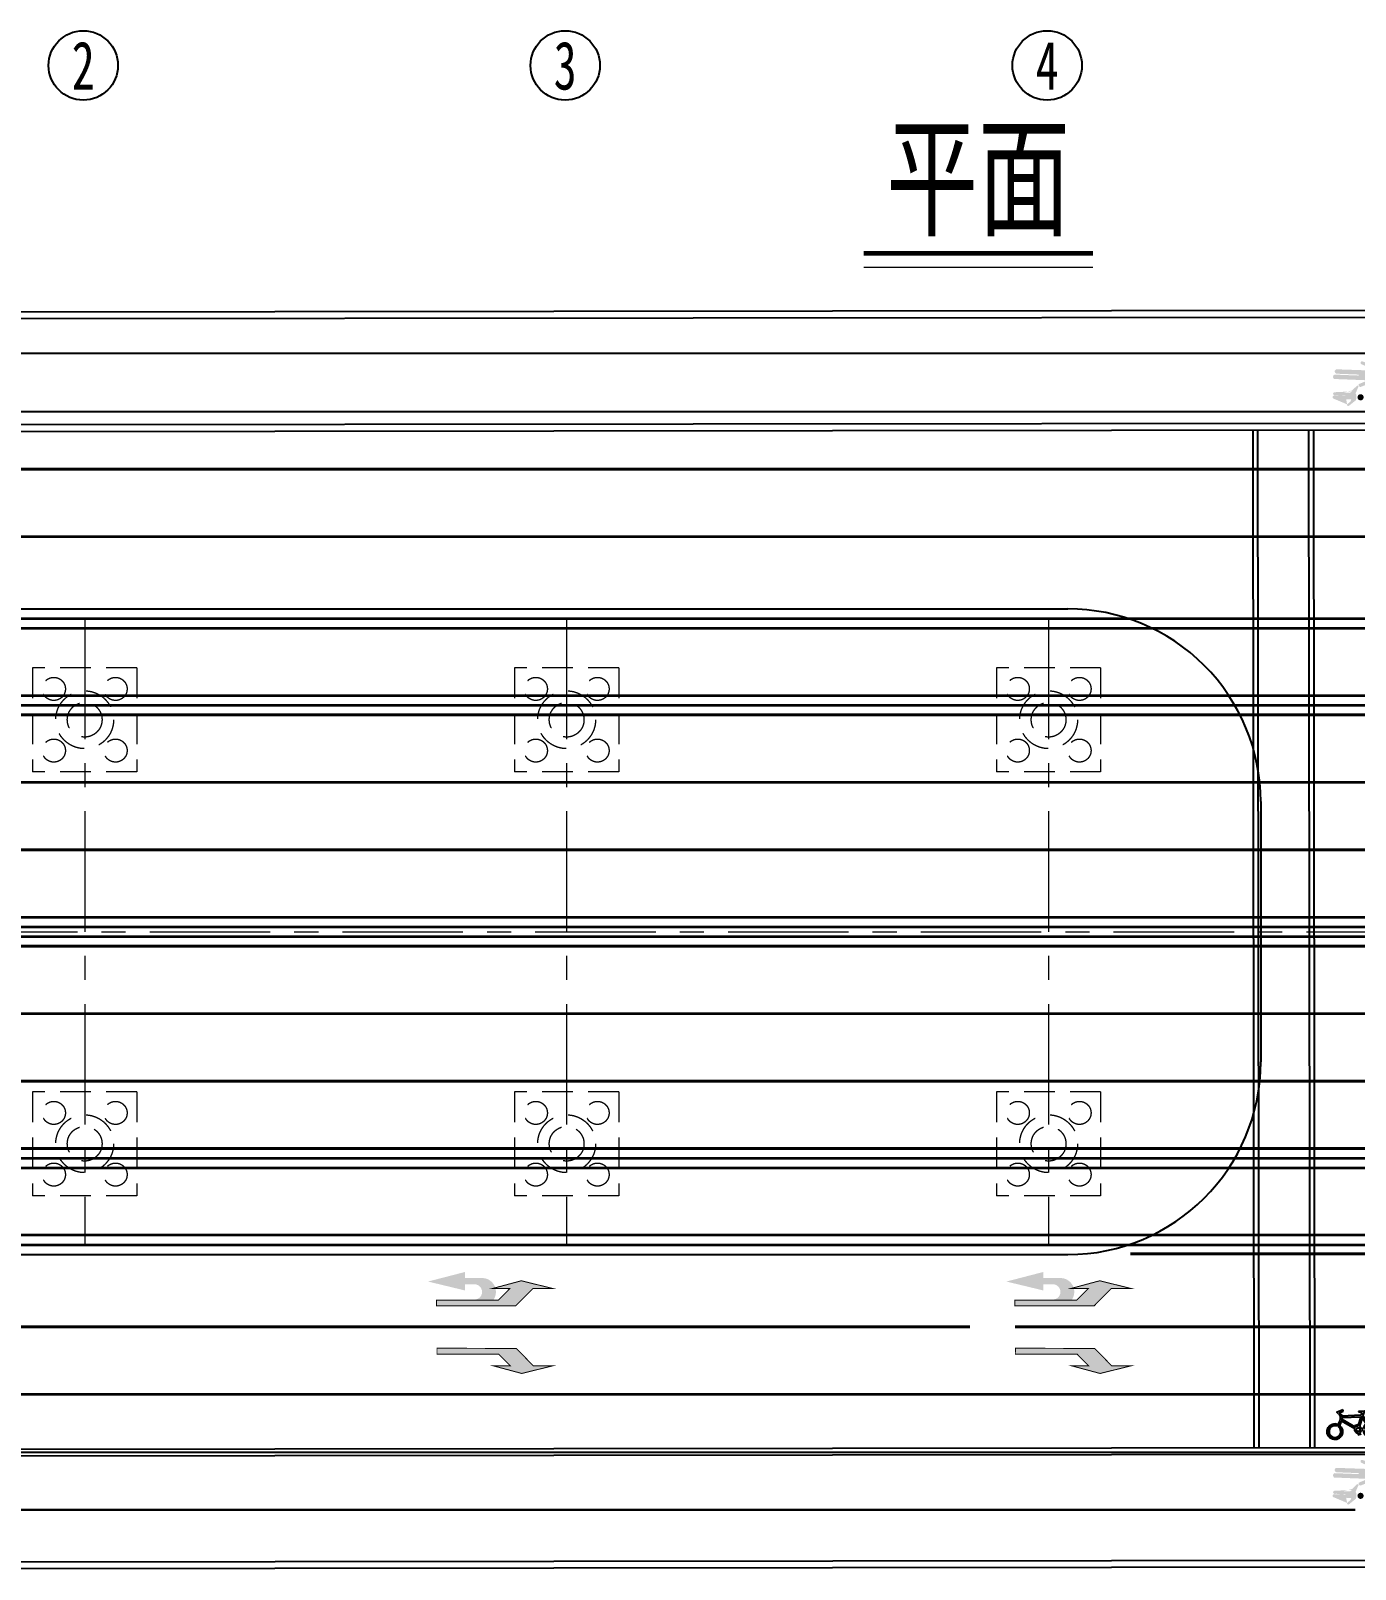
# Model space of a CAD drawing. Extents: x -2611510 to 954358, y -247163 to 181535.
# Drawn here: x 22486 to 91186, y -77134 to 2691 of the extents above; entities that cross this region are included whole.
import ezdxf
from ezdxf.enums import TextEntityAlignment as Align

# ---------------------------------------------------------------- set-up
doc = ezdxf.new("R2010")
doc.units = 0
for name, pattern in [('6--9', [15, 6, -9]), ('CENTER', [2, 1.25, -0.25, 0.25, -0.25]), ('DASH', [0.35, 0.25, -0.1]), ('DASH1T', [3, 2, -1]), ('DASHED', [0.75, 0.5, -0.25]), ('HIDDEN', [9.524999999999995, 6.349999999999998, -3.174999999999998])]:
    doc.linetypes.add(name, pattern=pattern)
for name, color, linetype in [('00道路选址', 1, 'Continuous'), ('PP-COM', 7, 'Continuous'), ('ZHUCIBX', 7, 'Continuous'), ('地铁', 4, 'Continuous'), ('标志、标线', 7, 'Continuous'), ('标志标线', 7, 'Continuous'), ('标线-z', 7, 'Continuous'), ('道路偏置线', 3, 'Continuous')]:
    doc.layers.add(name, color=color, linetype=linetype)
for name, color, linetype, lineweight in [('加粗线', 6, 'Continuous', 60), ('文字', 7, 'Continuous', 15), ('桥 中心线', 5, 'CENTER', 15), ('细线', 6, 'Continuous', 18), ('虚线', 6, 'HIDDEN', 15)]:
    doc.layers.add(name, color=color, linetype=linetype, lineweight=lineweight)
doc.styles.get("Standard").update_dxf_attribs({"font": '仿宋_GB2312.TTF', "width": 0.7})

# ---------------------------------------------------------------- blocks, each defined once
blk = doc.blocks.new('右侧人行道1')
at = {"layer": 'PP-COM'}
h = blk.add_hatch(color=8, dxfattribs=at)
edge = h.paths.add_edge_path()
edge.add_ellipse((573.0485790399832, 295.2825522646308), major_axis=(3.912730509424032, 3.871749643804657), ratio=0.9999999999462078, start_angle=0.04471768269429947, end_angle=70.52957133934947)
edge.add_line((570.7024331446738, 300.2620607465506), (567.549831988752, 297.1261666889949))
edge.add_line((567.5498319892213, 297.1261666864157), (566.1464191580598, 292.1255763510121))
edge.add_ellipse((566.9469366595148, 291.9100409671663), major_axis=(-0.5831156204960684, 0.5892876577098743), ratio=0.9999999999720036, start_angle=30.23237517636118, end_angle=201.8223368235909)
edge.add_line((567.7073225555941, 291.5797425210476), (569.2123901929599, 295.5513534526995))
edge.add_line((569.2123901927844, 295.5513534545898), (570.8672531856191, 297.6637939732955))
edge.add_line((570.8672531861813, 297.6637939810753), (571.4742114402733, 278.1633401835216))
edge.add_ellipse((572.6741216368973, 278.4092008247971), major_axis=(0.8706397768976826, 0.8615209347964986), ratio=0.9999999999308647, start_angle=146.8812109781232, end_angle=315.2216368555941)
edge.add_line((573.8989600017667, 278.4074908494949), (573.5797210941728, 290.4507184444121))
edge.add_line((573.5797210959718, 290.4507184326649), (574.1196130724493, 290.4650297563899))
edge.add_line((574.1196130728349, 290.4650297611952), (574.4722053014692, 277.1635544261496))
edge.add_ellipse((575.6951579013839, 277.8195380419493), major_axis=(0.9864595368698996, 0.9761276303861683), ratio=0.9999999999514988, start_angle=163.5104388180122, end_angle=285.8925286449175)
edge.add_line((576.9041010010988, 277.1380806639791), (576.4085659748162, 295.8320460851016))
edge.add_line((576.4085659747942, 295.832046084106), (578.8728190669642, 290.8785427375963))
edge.add_ellipse((579.2402300396934, 291.9604126960038), major_axis=(0.812150782891292, 0.8036445384627089), ratio=0.999999999943508, start_angle=206.5437629455698, end_angle=316.2898186451692)
edge.add_line((580.3826157702132, 291.9801176041365), (576.9582865717903, 299.1573544940271))
h = blk.add_hatch(color=8, dxfattribs=at)
edge = h.paths.add_edge_path()
edge.add_ellipse((573.1419118214397, 303.5700588300823), major_axis=(1.56142263573706, 1.545068723537878), ratio=0.9999999999509949, start_angle=136.8200537581087, end_angle=316.8200537581086)
edge.add_ellipse((573.1419118214397, 303.5700588300823), major_axis=(1.561422635738663, 1.545068723539464), ratio=0.9999999999444192, start_angle=316.820053757948, end_angle=496.8200537579478)
h = blk.add_hatch(color=8, dxfattribs=at)
edge = h.paths.add_edge_path()
edge.add_ellipse((586.0443326681852, 292.4000112041831), major_axis=(1.221727432702544, 1.208931394840367), ratio=0.9999999999447408, start_angle=91.82005378421935, end_angle=451.8200537842191)
edge = h.paths.add_edge_path()
edge.add_line((591.145115206018, 286.3124559670687), (587.7478391175982, 290.0201058090096))
edge.add_line((584.8952092044055, 290.0561859235168), (587.7478391161258, 290.0201058190352))
edge.add_line((582.9735784139484, 288.7207304239273), (584.895209205827, 290.0561859185102))
edge.add_line((583.9456593263894, 287.9087693244219), (584.2149066877328, 277.7514633933661))
edge.add_line((583.1193559309468, 287.4400772824883), (583.9456593259283, 287.9087693417866))
edge.add_ellipse((586.9827889781445, 277.7940703332424), major_axis=(0.6172226394402183, 0.6107580188937201), ratio=0.9999999998607364, start_angle=134.463418824919, end_angle=321.7058201886941)
edge.add_ellipse((585.0164752854031, 277.9035949483514), major_axis=(-0.5738674989881192, 0.5799416486679637), ratio=0.9999999999752257, start_angle=56.04810715551682, end_angle=228.1670964856955)
edge.add_line((582.5576378349214, 287.5368843078613), (583.1193559311941, 287.4400772769092))
edge.add_line((585.9504763428118, 283.9966628402471), (586.1146876477997, 277.8018223277162))
edge.add_line((585.6710966713727, 283.989257119596), (585.9504763417262, 283.9966628473434))
edge.add_line((585.8323492137714, 277.9060354009271), (585.6710966727047, 283.9892571103867))
edge.add_ellipse((590.6431435551494, 285.8714589104057), major_axis=(0.4749168984818652, 0.4699427492144477), ratio=0.9999999999525032, start_angle=208.2150104103339, end_angle=358.79148955401)
edge.add_line((587.5716758035122, 288.2282813563943), (590.4468367619147, 285.2328229493558))
edge.add_line((587.8497994551435, 277.736119017005), (587.5716758029048, 288.2282813542288))
edge.add_ellipse((580.2511532632633, 290.3248161971568), major_axis=(0.3945846537748218, 0.3904518823935916), ratio=0.9999999999377774, start_angle=359.6514482317546, end_angle=539.3071752738011)
edge.add_line((579.8090224405751, 289.977211304009), (582.5576378345894, 287.5368843039498))
edge.add_line((580.5705739529802, 290.7792786359787), (582.9735784157692, 288.7207304210953))
h = blk.add_hatch(color=8, dxfattribs=at)
edge = h.paths.add_edge_path()
edge.add_line((587.5716758035122, 288.2282813563943), (590.4468367619147, 285.2328229493558))
edge.add_ellipse((590.6431435551494, 285.8714589104057), major_axis=(0.4749168984844812, 0.4699427492170364), ratio=0.9999999999426537, start_angle=208.215010410569, end_angle=356.8090922013077)
edge.add_line((591.1434826003388, 286.3142377287149), (587.7478391192681, 290.0201058084273))
edge.add_line((587.7478391192852, 290.0201058015227), (584.8952092075651, 290.0561859060043))
edge.add_line((584.8952092044055, 290.0561859235168), (582.9735784125269, 288.7207304289341))
edge.add_line((582.9735784139484, 288.7207304239273), (580.5736682895432, 290.7766278547701))
edge.add_ellipse((580.2511532632633, 290.3248161971568), major_axis=(0.3945846537743379, 0.3904518823931135), ratio=0.9999999999412063, start_angle=9.781384492331423, end_angle=179.3071752737531)
edge.add_line((579.8518761992452, 289.9391640871763), (582.5576378335517, 287.5368843112588))
edge.add_line((582.5576378349214, 287.5368843078613), (583.1193559311941, 287.4400772769092))
edge.add_line((583.1193559309468, 287.4400772824883), (583.9456593259283, 287.9087693417866))
edge.add_line((583.9456593263894, 287.9087693244219), (584.2149066877328, 277.7514633933661))
edge.add_ellipse((585.0164752854031, 277.9035949483514), major_axis=(-0.5738674989941933, 0.5799416486741023), ratio=0.9999999999568876, start_angle=56.04810715600357, end_angle=225.4730110353126)
edge.add_line((585.8323492137714, 277.9060354009271), (585.6710966727047, 283.9892571103867))
edge.add_line((585.6710966713727, 283.989257119596), (585.9504763417262, 283.9966628473434))
edge.add_line((585.9504763428118, 283.9966628402471), (586.1145564158887, 277.8067730266479))
edge.add_ellipse((586.9827889781445, 277.7940703332424), major_axis=(-0.6107580189571773, 0.6172226395043467), ratio=0.9999999996554096, start_angle=44.46341883877803, end_angle=221.9342873362031)
edge.add_line((587.8496152758597, 277.7430671975017), (587.5716758042417, 288.2282813521985))
h = blk.add_hatch(color=8, dxfattribs=at)
edge = h.paths.add_edge_path()
edge.add_ellipse((586.0443326681852, 292.4000112041831), major_axis=(1.221727432698253, 1.208931394836123), ratio=0.999999999948, start_angle=136.820053758037, end_angle=316.8200537580371)
edge.add_ellipse((586.0443326681852, 292.4000112041831), major_axis=(1.221727432699467, 1.208931394837322), ratio=0.9999999999396186, start_angle=316.8200537578091, end_angle=496.820053757809)
blk = doc.blocks.new('A$C03D12931')
at = {"layer": 'PP-COM'}
h = blk.add_hatch(color=8, dxfattribs=at)
edge = h.paths.add_edge_path()
edge.add_line((0.4055694072158076, -1.140909157693384), (0.5921862616087309, -1.082998223602771))
edge.add_line((0.5921862605027856, -1.082998225465414), (0.6103068458032797, 0.5795214157551527))
edge.add_ellipse((0.523910587653518, 0.9521241718903184), major_axis=(-0.3757147756773564, -0.0716626460032773), ratio=0.9999999999974936, start_angle=92.2559000193845, end_angle=204.9960943261491)
edge.add_line((0.8341531227342784, 1.175835364498198), (0.942453928524628, 1.299472901970146))
edge.add_line((0.9424539278261364, 1.299472901970146), (0.8511245016707107, 1.373953510075807))
edge.add_line((0.8511245024274103, 1.373953511007129), (0.751134272722993, 1.259803430177271))
edge.add_ellipse((0.523910587653518, 0.9521241718903184), major_axis=(-0.3757147756751966, -0.07166264600286541), ratio=0.9999999999879204, start_angle=222.755116558694, end_angle=275.0084843002246)
edge.add_line((0.4197204423253427, 1.320148005150258), (0.3354357869829982, 1.474194684065878))
edge.add_ellipse((-0.1336327170138247, 2.153913063928484), major_axis=(-0.8112338094274365, -0.1547321667242918), ratio=0.9999999999816912, start_angle=113.8105548902646, end_angle=404.01838071226)
edge.add_line((-0.6094829752692023, 1.478925012052059), (-1.027114981377962, 0.635971303097904))
edge.add_line((-1.027114980097392, 0.635971303097904), (-0.8314635864808224, 0.6823830353096128))
edge.add_line((-0.8314635874703526, 0.6823830353096128), (-0.4595690765418114, 1.395093040540814))
edge.add_ellipse((-0.1336327170138247, 2.153913063928484), major_axis=(-0.8112338094326932, -0.1547321667252943), ratio=0.9999999999731574, start_angle=55.9562927491522, end_angle=100.8801546940061)
edge.add_line((0.1714426997350529, 1.386468390002844), (0.258433123701252, 1.227476390078663))
edge.add_ellipse((0.523910587653518, 0.9521241718903184), major_axis=(-0.3757147756835907, -0.0716626460044665), ratio=0.9999999999733915, start_angle=303.1552716942518, end_angle=354.977652676934)
edge.add_line((0.1433646656223573, 0.9136283481493592), (-0.8314635875285603, 0.6823830353096128))
edge.add_line((-0.8314635874703526, 0.6823830353096128), (-0.8264276781701481, 0.4924420872703196))
edge.add_line((-0.8264276784611864, 0.4924420863389969), (0.2072187987505456, 0.7376400502398611))
edge.add_ellipse((0.523910587653518, 0.9521241718903184), major_axis=(0.0716626461781044, -0.3757147759733431), ratio=0.9999999996352686, start_angle=-66.69031526717346, end_angle=-56.78627499015921)
edge.add_line((0.248829354881309, 0.6863659312948585), (0.148479928728193, 0.5718057872727516))
edge.add_line((0.148479929077439, 0.5718057872727516), (0.2398093552328646, 0.4973251791670921))
edge.add_line((0.2398093549418263, 0.4973251791670921), (0.3429976410698146, 0.615126200951636))
edge.add_ellipse((0.523910587653518, 0.9521241718903184), major_axis=(-0.3757147756875558, -0.0716626460052228), ratio=0.9999999999415468, start_angle=50.97274725241373, end_angle=64.11469911328996)
edge.add_line((0.4243571341503414, 0.5828190986067057), (0.4055694073322229, -1.140909158624707))
edge = h.paths.add_edge_path(flags=16)
edge.add_ellipse((0.523910587653518, 0.9521241718903184), major_axis=(-0.1930335021526936, -0.0368185986473438), ratio=0.9999999999812526, start_angle=111.8747212978694, end_angle=291.87472129786937, ccw=False)
edge.add_ellipse((0.523910587653518, 0.9521241718903184), major_axis=(-0.1930335021526936, -0.0368185986473438), ratio=0.9999999999812526, start_angle=-68.12527870213052, end_angle=111.8747212978694, ccw=False)
edge = h.paths.add_edge_path(flags=16)
edge.add_line((-0.3732197766657919, 1.560575476847589), (-0.1538441374432296, 1.980993655510245))
edge.add_line((-0.1538441385491751, 1.980993655510245), (0.08130706677911809, 1.55120887327939))
edge.add_ellipse((-0.1336327170138247, 2.153913063928484), major_axis=(-0.6285525359139821, -0.1198881193704961), ratio=0.9999999999559858, start_angle=57.212656422107386, end_angle=98.8288311660915, ccw=False)
edge = h.paths.add_edge_path(flags=16)
edge.add_line((0.2455496796756051, 1.638479108922183), (0.008060451946221292, 2.072537084110081))
edge.add_ellipse((-0.1550902974558994, 1.983271253295241), major_axis=(-0.1826812735271268, -0.0348440473564037), ratio=0.9999999999658791, start_angle=197.8859978089623, end_angle=313.0465908782472)
edge.add_line((-0.3052512187277898, 2.092990227043628), (-0.5256365502136761, 1.648161694407463))
edge.add_ellipse((-0.1336327170138247, 2.153913063928484), major_axis=(-0.6285525359065788, -0.1198881193690839), ratio=0.9999999999727156, start_angle=115.5415965772655, end_angle=401.4223152025707, ccw=False)
h = blk.add_hatch(color=8, dxfattribs=at)
edge = h.paths.add_edge_path()
edge.add_line((-0.8264276784611864, 0.4924420863389969), (-0.831463587761391, 0.6823830343782902))
edge.add_line((-0.8314635874703526, 0.6823830353096128), (-1.027114981086924, 0.635971303097904))
edge.add_line((-1.027114980097392, 0.635971303097904), (-1.168737176456488, 0.6023761862888934))
edge.add_line((-1.168737177271395, 0.6023761853575706), (-1.401492406323086, 0.5471628122031689))
edge.add_line((-1.401492405449969, 0.5471628140658141), (-1.53372071299236, 0.6087821181863547))
edge.add_ellipse((-1.544070490286683, 0.5730561558157206), major_axis=(-0.0365362547081164, -0.006968809471794001), ratio=0.999999999757696, start_angle=243.0450404562571, end_angle=380.1522181130422)
edge.add_line((-1.575969157915096, 0.5539266690611839), (-1.219616964051964, 0.004416447132825851))
edge.add_line((-1.219616963295264, 0.0044164471328259), (-1.184804222546517, 0.0113528640940786))
edge.add_line((-1.184804222895762, 0.0113528640940786), (-1.292264413437804, 0.3819379424676299))
edge.add_line((-1.292264413204975, 0.3819379433989525), (-1.062341909273526, 0.4364793468266728))
edge.add_line((-1.06234190968098, 0.4364793468266728), (-1.018189162423366, 0.4469531057402494))
edge.add_line((-1.018189161783084, 0.4469531057402494), (0.1243197045405395, -1.334504035301504))
edge.add_line((0.1243197039584629, -1.334504035301504), (0.0743675429839641, -1.343474837951362))
edge.add_spline(control_points=[(0.074367543682456, -1.343474837951362), (0.0490554962307215, -1.422964372672138), (-0.0086322501883842, -1.530873238109052), (-0.055556685780175, -1.745116226375101)], knot_values=[0, 0, 0, 0, 0.9498031911716378, 0.9498031911716378, 0.9498031911716378, 0.9498031911716378], degree=3, periodic=0)
edge.add_line((-0.055556685780175, -1.745116226375101), (-0.3609351920313202, -1.447173234075305))
edge.add_ellipse((-0.3715778615442105, -1.554849720560014), major_axis=(-0.1062850819770544, -0.0202724798124303), ratio=0.9999999999809844, start_angle=253.5565508865596, end_angle=375.3871974203611)
edge.add_line((-0.4686740110046232, -1.602597284130752), (-0.01614500221330673, -1.967755910009145))
edge.add_ellipse((0.0072125668521039, -1.938809647224841), major_axis=(0.0069688094850335, -0.0365362547171785), ratio=0.9999999998261117, start_angle=-49.69976215579423, end_angle=65.39684709884033)
edge.add_line((0.0433331424719654, -1.947684682905673), (0.0976891213213094, -1.726460866630075))
edge.add_spline(control_points=[(0.0976891213213094, -1.726460866630075), (0.1263949403655715, -1.672764671966433), (0.1537385036353953, -1.621797285974024), (0.2129758656374179, -1.523361164145169), (0.2449125248822384, -1.477767809294164), (0.2966542811482213, -1.420770560391247), (0.315553878666833, -1.403151145204899), (0.3554125892696902, -1.372736408375202), (0.3785468499409035, -1.358308541588485), (0.4784341726335697, -1.30668355617672), (0.5751540838973597, -1.277164491824805), (0.7676618027035147, -1.236628869548437), (0.867373131972272, -1.225020067766307), (1.025888577045406, -1.214872693642971), (1.082570796483194, -1.21273812651634), (1.139945466828064, -1.211423525586724)], knot_values=[0, 0, 0, 0, 0.4726286188911207, 0.4726286188911207, 1.015463586551392, 1.015463586551392, 1.324452086248034, 1.324452086248034, 1.633440585944679, 1.633440585944679, 2.514542045315832, 2.514542045315832, 3.395643504686982, 3.395643504686982, 3.871236925519928, 3.871236925519928, 3.871236925519928, 3.871236925519928], degree=3, periodic=0)
edge.add_line((1.139945466828064, -1.211423525586724), (1.13799680856755, -1.025494662113487))
edge.add_spline(control_points=[(1.137996808451134, -1.025494662113487), (0.9547144583193584, -1.029555443674324), (0.7717135251732543, -1.041668076068162), (0.5921862605027856, -1.082998225465414)], knot_values=[2.402635567661365, 2.402635567661365, 2.402635567661365, 2.402635567661365, 3.87796497594497, 3.87796497594497, 3.87796497594497, 3.87796497594497], degree=3, periodic=0)
edge.add_line((0.5921862605027856, -1.082998225465414), (0.4055694061098622, -1.140909159556031))
edge.add_spline(control_points=[(0.4055694072158076, -1.140909157693384), (0.3563963237102143, -1.160066960379481), (0.3090198992867954, -1.182783113792537), (0.2655877815559506, -1.210283201187849)], knot_values=[1.467067437783475, 1.467067437783475, 1.467067437783475, 1.467067437783475, 1.885783181748949, 1.885783181748949, 1.885783181748949, 1.885783181748949], degree=3, periodic=0)
edge.add_line((0.2655877815559506, -1.210283201187849), (-0.8264276785193942, 0.4924420872703195))
h = blk.add_hatch(color=8, dxfattribs=at)
edge = h.paths.add_edge_path()
edge.add_ellipse((1.967163057706784, -1.12153748050332), major_axis=(-0.8197489857493775, -0.1563563244788398), ratio=0.9999999999714438, start_angle=111.8747212976263, end_angle=291.8747212976261)
edge.add_ellipse((1.967163057706784, -1.12153748050332), major_axis=(-0.8197489857487839, -0.1563563244787268), ratio=0.9999999999759115, start_angle=291.8747212979723, end_angle=342.6940796028571)
edge.add_line((1.138012186915146, -1.02696194127202), (1.139945467002688, -1.211423525586724))
edge.add_spline(control_points=[(1.139945466828064, -1.211423525586724), (1.139129120507277, -1.211442230269311), (1.138312913593835, -1.211461101658642), (1.137496849289163, -1.211480139754711)], knot_values=[3.864470019344213, 3.864470019344213, 3.864470019344213, 3.864470019344213, 3.871236925519928, 3.871236925519928, 3.871236925519928, 3.871236925519928], degree=3, periodic=0)
edge.add_ellipse((1.967163057706784, -1.12153748050332), major_axis=(-0.8197489857514781, -0.1563563244792407), ratio=0.9999999999695924, start_angle=355.3884645669573, end_angle=471.8747212975894)
edge = h.paths.add_edge_path(flags=16)
edge.add_line((1.327353309083264, -1.208842722699045), (1.32561717898352, -1.022683029994366))
edge.add_ellipse((1.959534993686246, -1.10985903814435), major_axis=(0.1198881196387261, -0.6285525362820323), ratio=0.9999999996620335, start_angle=-91.89988684076008, end_angle=251.37112358768542, ccw=False)
at = {"layer": 'PP-COM', "color": 8}
for p, q in [((-0.5256365497480147, 1.648161693476139), (-0.3052512190188281, 2.092990227043628)), ((-0.5248455367400311, 1.648043439723551), (-0.3045970320235938, 2.092595800757408)), ((-0.3732197768404148, 1.560575476847589), (-0.1538441387820058, 1.980993654578924)), ((-0.3725233928998932, 1.560511598363518), (-0.1532839526771568, 1.980668761767446)), ((-0.1538441387820058, 1.980993654578924), (0.0813070672447793, 1.55120887327939)), ((-0.1532839526771568, 1.980668761767446), (0.0817212591064163, 1.5511508109048)), ((0.008060451829806, 2.072537084110081), (0.2455496794427745, 1.638479108922183)), ((0.008520120230969, 2.072155356407165), (0.2458619028329849, 1.638366865925489)), ((-1.219616963469889, 0.0044164471328259), (-1.575969158089719, 0.5539266690611839)), ((-1.218395095143932, 0.0053187077865005), (-1.574526047916149, 0.5544877676293254)), ((-1.533720714331138, 0.6087821172550321), (-1.401492405624594, 0.5471628140658141)), ((-1.532303833926561, 0.609309159219265), (-1.400157619966194, 0.5477281110361218)), ((-1.401492405624594, 0.5471628140658141), (-1.168737177562434, 0.6023761853575706)), ((-1.400157619966194, 0.5477281110361218), (-1.167546897195278, 0.6029072040691972)), ((-1.292264413437804, 0.3819379433989525), (-1.06234190991381, 0.4364793468266728)), ((-1.184804223245009, 0.0113528640940786), (-1.292264413437804, 0.3819379433989525)), ((-1.290997442149089, 0.3826058199629187), (-1.061217684298753, 0.4371133623644712)), ((-1.183603967365342, 0.0122508192434907), (-1.290997442149089, 0.3826058199629187)), ((-1.219616963469889, 0.0044164471328259), (-1.184804223245009, 0.0113528640940786)), ((-1.218395095143932, 0.0053187077865005), (-1.183603967365342, 0.0122508192434907)), ((-1.168737177562434, 0.6023761853575706), (-1.027114980330224, 0.635971303097904)), ((-1.167546897195278, 0.6029072040691972), (-1.026012627291492, 0.6364814639091492)), ((-1.144768834696149, 0.4169263225048783), (-1.018189162015914, 0.4469531057402494)), ((-1.143593434069771, 0.4175724787637594), (-1.017092349298764, 0.4475806178525091)), ((-1.027114980330224, 0.635971303097904), (-0.6094829756184481, 1.478925012052059)), ((-0.8314635877031831, 0.6823830343782902), (-1.027114980330224, 0.635971303097904)), ((-1.026012627291492, 0.6364814639091492), (-0.6086399070336485, 1.47891182731837)), ((0.1243197037256323, -1.334504035301504), (-1.018189162015914, 0.4469531057402494)), ((0.1247071926482022, -1.332770507782697), (-1.017092349298764, 0.4475806178525091)), ((-0.8314635877031831, 0.6823830343782902), (-0.4595690762507729, 1.395093040540814)), ((-0.8314635877031831, 0.6823830343782902), (0.1433646652731113, 0.9136283481493592)), ((-0.8314635877031831, 0.6823830343782902), (-0.8264276786358093, 0.4924420863389969)), ((-0.8304827022366223, 0.6828643828630448), (-0.4588190817157738, 1.395131902769207)), ((-0.8304827022366223, 0.6828643828630448), (0.1437403301824816, 0.9139661267399788)), ((-0.8264276786358093, 0.4924420863389969), (0.2072187989251688, 0.7376400511711836)), ((0.2656715293414891, -1.210413785651325), (-0.8264276786358093, 0.4924420863389969)), ((-0.825449920783285, 0.4930413579568267), (0.2075548202265054, 0.7380870925262571)), ((0.2659712604363449, -1.208757298998534), (-0.825449920783285, 0.4930413579568267)), ((0.3318537821178324, 0.4222614746540785), (0.0486540394485928, 0.6532153971493245)), ((0.3321124240756035, 0.4229043181985618), (0.0490885055623949, 0.6537148524075747)), ((0.148479928902816, 0.5718057872727516), (0.248829354706686, 0.6863659312948585)), ((0.1488524172455072, 0.572355785407126), (0.2491395414690487, 0.6868448052555323)), ((0.1714426995604299, 1.386468390002844), (0.258433124225121, 1.227476391009985)), ((0.1718009326141328, 1.386512607336044), (0.2587373481946997, 1.227619316428899)), ((0.2398093547089957, 0.4973251791670921), (0.3429976408369839, 0.615126200951636)), ((0.2401251423289068, 0.4979214193299413), (0.3432493637665175, 0.6156493043527007)), ((0.3354357870412059, 1.474194684065878), (0.4197204421507196, 1.320148005150258)), ((0.3356922037783079, 1.474184435792265), (0.4199245313648137, 1.320233396254478)), ((0.4055694069829772, -1.140909158624707), (0.4243571339175105, 0.5828190986067057)), ((0.4057822821778247, -1.139295822940764), (0.4245583448791879, 0.5833622608333826)), ((0.5921862602117473, -1.082998225465414), (0.6103068470256403, 0.5795214166864753)), ((0.5922832753276454, -1.081420844420789), (0.6103926111245528, 0.5800666240975261)), ((1.031471180845981, 1.226877907291054), (0.7484472618671135, 1.457688441500065)), ((1.031647005176637, 1.226734519936144), (0.7484472618671135, 1.457688441500065)), ((0.7511326034436934, 1.259926285594699), (0.8510607551434077, 1.374005497433245)), ((0.7511342724319549, 1.259803429245948), (0.8511245022527874, 1.373953511007129)), ((0.8340999116771854, 1.176010352559387), (0.9423334791790692, 1.299571129493415)), ((0.8341531225596552, 1.175835364498198), (0.9424539276515131, 1.299472901970146)), ((-0.016145003202837, -1.967755911871789), (-0.4686740112956615, -1.602597285062073)), ((-0.0156703074462712, -1.965629229322074), (-0.4679183630505577, -1.600697311572728)), ((-0.0555566860130057, -1.745116226375101), (-0.3609351926716044, -1.447173235006629)), ((-0.0550575219094753, -1.74312777072191), (-0.3602464347495697, -1.445369756780563)), ((0.07436754350783299, -1.343474837951362), (0.1243197037256323, -1.334504035301504)), ((0.0747860438423231, -1.341735742054879), (0.1247071926482022, -1.332770507782697)), ((0.4055694069829772, -1.140909158624707), (0.5921862602117473, -1.082998225465414)), ((0.0976891210884787, -1.726460866630075), (0.0433331421227194, -1.947684682905673)), ((0.0980931430240162, -1.724483992904423), (0.0437709101242945, -1.94557046331465))]:
    blk.add_line(p, q, dxfattribs=at)
for centre, major_axis, ratio, start_param, end_param in [((-0.133632717304863, 2.153913063928484), (0.2883863149955164, -0.7738705775206576), 0.9999999996263078, 0.2473328749193393, 5.31241495044628), ((-0.1330850796657614, 2.153480813838541), (0.2882072708521833, -0.7733901213152194), 0.9999999996136572, 0.2473328749115968, 5.312414950428451), ((-0.133632717304863, 2.153913063928484), (0.2234447670975866, -0.5996031086304023), 0.9999999996372096, 0.2775452518431507, 5.267105059700575), ((-0.1330850796657614, 2.153480813838541), (0.2233060418033105, -0.5992308460852817), 0.9999999996166445, 0.2775452518432671, 5.267105059691847), ((-0.1550902976887301, 1.983271253295241), (0.0649415478968325, -0.1742674688873101), 0.9999999996383392, 1.714726173747423, 3.724657691488157), ((-0.1545293366652913, 1.982944946736097), (0.0649012290490296, -0.1741592752303582), 0.9999999996735868, 1.714726173738332, 3.724657691475185), ((-1.544070490577723, 0.5730561558157206), (0.0129883095782709, -0.0348534937745221), 0.9999999997938388, 2.502900155122643, 4.895871833168108), ((-1.542647184920497, 0.5736053781583906), (0.0129802458084376, -0.0348318550423997), 0.9999999997518263, 2.502900154784626, 4.895871833341347), ((-0.133632717304863, 2.153913063928484), (0.2883863149945104, -0.7738705775179576), 0.9999999996292948, -0.7624144858384564, 0.02165481790548429), ((-0.1330850796657614, 2.153480813838541), (0.2882072708506325, -0.7733901213110582), 0.9999999996650708, -0.7624144858216475, 0.0216548178968401), ((-0.133632717304863, 2.153913063928484), (0.2234447670967452, -0.5996031086281443), 0.999999999643938, -0.7404868031377694, -0.01414753167667882), ((-0.1330850796657614, 2.153480813838541), (0.2233060418003895, -0.5992308460774434), 0.9999999996280564, -0.7404868031578721, -0.01414753168875893), ((0.5239105874788949, 0.9521241718903184), (0.1335632198625913, -0.3584103707978963), 0.9999999996315176, 3.552021604389962, 4.456492778608808), ((0.5240499916253611, 0.9524380518123507), (0.1334802973648399, -0.3581878523291357), 0.9999999996566938, 3.55202160438256, 4.456492778606274), ((0.5239105874788949, 0.9521241718903184), (0.1335632199539636, -0.3584103710430896), 0.999999999134398, -1.332205285393024, -1.159347173320417), ((0.5240499916253611, 0.9524380518123507), (-0.3581878521488671, -0.1334802972976621), 0.9999999998161786, 0.2385910416377468, 0.4114491538492955), ((0.5239105874788949, 0.9521241718903184), (0.0686216719631246, -0.1841429019035176), 0.999999999647568, 4.544149275566579, 10.82733458274616), ((0.5240499916253611, 0.9524380518123507), (0.0685790683187547, -0.1840285771066789), 0.9999999996416111, 4.544149275566745, 10.82733458274633), ((0.5239105874788949, 0.9521241718903184), (0.1335632198543858, -0.3584103707758774), 0.9999999996578572, -0.8493937631951645, -0.6200234330408873), ((0.5240499916253611, 0.9524380518123507), (0.1334802973800008, -0.3581878523698193), 0.9999999997149526, -0.8493937631781353, -0.6200234330105384), ((0.5239105874788949, 0.9521241718903184), (0.1335632198601612, -0.3584103707913757), 0.9999999996178928, 2.148774178053893, 3.060767490527259), ((0.5240499916253611, 0.9524380518123507), (0.1334802973669016, -0.3581878523346682), 0.9999999996134904, 2.148774178046997, 3.060767490536711), ((0.5239105874788949, 0.9521241718903184), (0.1335632198627063, -0.3584103707982051), 0.9999999996096036, -0.1288668217033861, 1.838820768117369), ((0.5240499916253611, 0.9524380518123507), (0.1334802973675401, -0.3581878523363817), 0.9999999996292472, -0.1288668217060045, 1.838820768138486), ((-0.3715778618352488, -1.554849720560014), (0.0377833896637312, -0.1013898789899731), 0.9999999996327404, 2.686360621482795, 4.812706533201086), ((-0.3708824958303012, -1.552979391999542), (0.03775993191349061, -0.1013269312640163), 0.9999999996059812, 2.686360621487587, 4.812706533205592), ((1.967163057532159, -1.12153748050332), (0.2914133835081307, -0.7819935678854668), 0.9999999996332277, 4.544149275565879, 10.82733458274546), ((1.958783091744408, -1.108264981769024), (0.2882072707978092, -0.773390121169309), 0.9999999998052232, 4.478968880189842, 10.53652952237782), ((1.958783091744408, -1.108264981769024), (0.2233060417757596, -0.5992308460113498), 0.9999999997358971, 4.510989994747132, 10.50219935328376), ((1.959534993453415, -1.109859039075672), (0.2234447672239757, -0.5996031089695614), 0.9999999991103155, 4.510989994872533, 10.50219935354891), ((0.0072125666192733, -1.938809647224841), (0.0129883095812311, -0.0348534937824655), 0.9999999994168097, -1.035664191876106, 0.9731505975426786), ((0.0076727608102374, -1.936700937338173), (0.0129802458114918, -0.0348318550505955), 0.9999999994668765, -1.03566419158505, 0.9731505976287513)]:
    blk.add_ellipse(centre, major_axis=major_axis, ratio=ratio, start_param=start_param, end_param=end_param, dxfattribs=at)
for points in [[(-0.0555566860130057, -1.745116226375101), (-0.0086322504794225, -1.530873239040374), (0.0490554959978908, -1.422964372672138), (0.07436754350783299, -1.343474837951362)], [(-0.0550575219094753, -1.74312777072191), (-0.0081622176221572, -1.52901779487729), (0.049489711469505, -1.421175925061104), (0.0747860438423231, -1.341735742054879)], [(0.2655877812649123, -1.21028320211917), (0.3090198990539648, -1.182783113792537), (0.3563963235355914, -1.160066960379481), (0.4055694069829772, -1.140909158624707)], [(0.2658875644556247, -1.208626795560119), (0.30929271702189, -1.181143782101571), (0.3566397279500961, -1.158441732637583), (0.4057822821778247, -1.139295822940764)], [(0.5921862602117473, -1.082998225465414), (0.771713524882216, -1.041668076068162), (0.9547144581447355, -1.029555443674324), (1.137996808276511, -1.025494662113487)], [(0.5922718996298499, -1.082464630715547), (0.7716990791959688, -1.040116355754435), (0.9545863972161897, -1.028011242859063), (1.137754957017022, -1.023952982388435)]]:
    blk.add_open_spline(points, degree=3, dxfattribs=at)
for points in [[(0.0976891210884787, -1.726460866630075), (0.1263949400745332, -1.672764671966433), (0.1537385034025647, -1.621797285974024), (0.2129758653463796, -1.523361164145169), (0.2449125247076154, -1.477767809294164), (0.2966542807989754, -1.420770560391247), (0.3155538783757947, -1.403151145204899), (0.3554125890950672, -1.372736408375202), (0.3785468497662805, -1.358308541588485), (0.4784341724007393, -1.30668355617672), (0.5751540836645292, -1.277164491824805), (0.7676618025288918, -1.236628869548437), (0.8673731317394413, -1.225020067766307), (1.025888576754367, -1.214872693642971), (1.082570796250364, -1.212738127447664), (1.139945466595235, -1.211423525586724)], [(0.0980931430240162, -1.724483992904423), (0.1267811399302445, -1.670821135863659), (0.1541077282163314, -1.619885392487049), (0.2133083117660135, -1.521510384976861), (0.2452251439681277, -1.475945335812864), (0.2969347747275606, -1.418983474373815), (0.3158226390369236, -1.401374998502433), (0.3556566036422737, -1.370979144237933), (0.3787765009328723, -1.356560235843062), (0.4786018096492626, -1.304967300035059), (0.5752616729587317, -1.275466563180086), (0.76764987281058, -1.234956107102334), (0.8672992962528951, -1.223354513756928), (1.025716327596454, -1.213213439099489), (1.082363356370477, -1.211080197244882), (1.139702404907438, -1.20976641308516)]]:
    blk.add_open_spline(points, degree=3, knots=[0, 0, 0, 0, 0.4726286188911207, 0.4726286188911207, 1.015463586551392, 1.015463586551392, 1.324452086248034, 1.324452086248034, 1.633440585944679, 1.633440585944679, 2.514542045315832, 2.514542045315832, 3.395643504686982, 3.395643504686982, 3.871236925519928, 3.871236925519928, 3.871236925519928, 3.871236925519928], dxfattribs=at)
blk = doc.blocks.new('A$C126E7196')
blk.add_hatch(color=8).paths.add_polyline_path([(25.12499941284625, 4.62383285455175), (30.1249994128475, 4.623832854552089), (22.12499941284523, 6.623832854551864), (14.62499941284522, 4.62383285455175), (19.12499941284636, 4.62383285455175), (16.15617170213909, 1.624999521218652), (0.1249994128475009, 1.624999521218683), (0.1249994128475009, 0.1249995212189177), (20.67118035014869, 0.1249995212188821)])
at = {"color": 8, "linetype": 'ByBlock', "const_width": 0.25}
blk.add_lwpolyline([(19.12499941284636, 4.62383285455175), (16.15617170213909, 1.624999521218652), (0.1249994128475009, 1.624999521218652), (0.1249994128475009, 0.1249995212189106), (20.67118035014869, 0.1249995212189106), (25.12499941284625, 4.62383285455175), (30.1249994128475, 4.62383285455175), (22.12499941284523, 6.623832854551864), (14.62499941284522, 4.62383285455175)], close=True, dxfattribs=at)
blk = doc.blocks.new('天津2000地铁')
at = {"layer": '地铁', "color": 8, "linetype": 'DASH', "ltscale": 10000}
for p, q in [((-48.0991657090506, -481.3016628336823), (-12.32632022863254, -52.56081547588109)), ((-47.75083565852471, -481.3362534794286), (-11.97753220715094, -52.58991729840636)), ((-42.27707772069297, -481.8798207698287), (-6.496577583777253, -53.04723165091127)), ((-41.92874767007697, -481.9144114155839), (-6.147789562295654, -53.0763334725052)), ((10.6193280287164, -487.1326573533357), (45.11764888279139, -73.66702875774355)), ((10.96765807933981, -487.1672479990918), (45.46643690468044, -73.69613057468086)), ((16.44141601847552, -487.7108152896211), (50.94739153509728, -74.15344484336674)), ((16.78974606918297, -487.7454059353858), (51.2961795569863, -74.18254666030406)), ((-33.60883304572781, -382.1994754651096), (19.00832878495566, -386.5896922230021)), ((-33.58804602971941, -381.9503411641345), (19.02911579715146, -386.3405579216196)), ((-33.84996243139904, -385.089433357527), (18.7671994434786, -389.4796501190285)), ((-33.82917541539064, -384.8402990564355), (18.7879864556744, -389.2305158176459))]:
    blk.add_line(p, q, dxfattribs=at)
blk = doc.blocks.new('引桥桥墩')
at = {"layer": '虚线', "ltscale": 250}
for p, q in [((134925.6513399702, -321228.1117039074), (134925.6513400694, -326628.1116907097)), ((140325.6513077604, -321228.1117039074), (134925.651340054, -321228.1117039074)), ((140325.6513076789, -321228.1117039074), (140325.6513077751, -326628.1116907097)), ((140325.6513077604, -326628.1116907097), (134925.651340054, -326628.1116907097))]:
    blk.add_line(p, q, dxfattribs=at)
for centre, radius in [((136025.6513336861, -322328.111697173), 600), ((137625.6513239145, -323928.1116973085), 1500), ((139225.6513142494, -322328.1116973086), 600), ((137625.6513239145, -323928.1116973085), 900), ((136025.6513336861, -325528.1116974436), 600), ((139225.6513142494, -325528.1116973086), 600)]:
    blk.add_circle(centre, radius, dxfattribs=at)

msp = doc.modelspace()

# ---------------------------------------------------------------- hatches: boundary and pattern name
at = {"layer": '标志、标线', "linetype": 'Continuous', "lineweight": 25}
h = msp.add_hatch(color=8, dxfattribs=at)
edge = h.paths.add_edge_path()
edge.add_line((45009.38867846379, -62030.55590335), (45006.74467353947, -61710.56682667237))
edge.add_line((45006.74467447647, -61710.56682658661), (43090.77622089643, -62206.41446602621))
edge.add_line((43090.77622089037, -62206.41446602809), (45014.67668737755, -62670.53405666244))
edge.add_line((45014.67668649802, -62670.53405678737), (45012.03268248207, -62350.54497979923))
edge.add_line((45012.03268334517, -62350.54497975577), (45492.01629752684, -62346.57897354981))
edge.add_arc((45495.32130304226, -62746.56531972159), 400.0000002607848, -89.52658746215712, 90.47341253977743, ccw=False)
edge.add_line((45498.62630757937, -63146.5516659664), (43658.68911579697, -63161.75468933246))
edge.add_line((43658.68911585459, -63161.75468931068), (43647.48978173253, -63483.57851370813))
edge.add_line((43647.48978170998, -63483.57851362693), (45901.25665799545, -63463.2357372949))
edge.add_arc((45895.30764845259, -62743.26031440963), 720.0000001911657, 270.4734124887924, 450.4734124887924)
edge.add_line((45889.3586399878, -62023.28489158022), (45009.38867851309, -62030.55590342135))
h = msp.add_hatch(color=8, dxfattribs=at)
edge = h.paths.add_edge_path()
edge.add_line((75009.38867840418, -62030.55590323079), (75006.74467347987, -61710.56682655316))
edge.add_line((75006.74467441687, -61710.5668264674), (73090.77622083682, -62206.414465907))
edge.add_line((73090.77622083077, -62206.41446590889), (75014.67668731796, -62670.53405654322))
edge.add_line((75014.67668637879, -62670.53405666818), (75012.03268236287, -62350.54497968003))
edge.add_line((75012.03268328556, -62350.54497957695), (75492.01629746723, -62346.578973371))
edge.add_arc((75495.32130304228, -62746.56531960236), 400.0000002607848, -89.52658746215712, 90.47341253977743, ccw=False)
edge.add_line((75498.62630751976, -63146.55166581737), (73658.68911573736, -63161.75468918345))
edge.add_line((73658.68911579497, -63161.75468919148), (73647.48978167294, -63483.57851358892))
edge.add_line((73647.4897816504, -63483.57851344813), (75901.25665793585, -63463.23573711608))
edge.add_arc((75895.30764845261, -62743.26031429041), 720.0000001911657, 270.4734124887924, 450.4734124887924)
edge.add_line((75889.35863992818, -62023.28489140142), (75009.38867845348, -62030.55590324254))

# ---------------------------------------------------------------- linework, layer by layer
at = {"color": 7}
msp.add_lwpolyline([(91186.03624913344, -74056.76029181946), (-31347.0460599279, -74056.77210212575)], dxfattribs=at)
for centre in [(25206.53611737106, 891.4698553185734), (50206.53611755042, 891.4698553185734), (75206.53611755044, 891.4698553185734)]:
    msp.add_circle(centre, 1799.99982)
at = {"layer": '00道路选址', "color": 8}
for points in [[(94578.00089553247, -14056.69344422687), (-31347.04605992965, -14056.70539366018)], [(-31347.0460599279, -74056.77210212575), (91186.03624913344, -74056.76029181946)]]:
    msp.add_lwpolyline(points, dxfattribs=at)
at = {"layer": 'ZHUCIBX', "color": 7}
msp.add_lwpolyline([(91186.03624913344, -74056.76029181946), (-31347.0460599279, -74056.77210212575)], dxfattribs=at)
at = {"layer": '加粗线'}
msp.add_line((65693.03902957331, -8853.487182872836), (77579.5255160594, -8853.48718287269), dxfattribs=at)
at = {"layer": '标志标线', "color": 8, "elevation": 1.1574234755e-06}
for points, const_width in [([(-31347.04605991732, -20056.6952105524), (103781.5000081981, -20056.69496053923)], 149.9999999999999), ([(73538.69958791384, -64556.69517326821), (103781.5000002707, -64556.69517326821)], 150), ([(-31347.04605991593, -68056.6951732086), (103781.4999996746, -68056.6951732086)], 150)]:
    msp.add_lwpolyline(points, dxfattribs=dict(at, const_width=const_width))
at = {"layer": '标志标线', "color": 8, "linetype": '6--9', "ltscale": 0.3, "const_width": 150, "flags": 128}
for points in [[(103781.5000076021, -23556.69496056903), (-31347.04605991012, -23556.69521072205)], [(79525.64086112627, -60771.09904489388), (103781.5000015224, -60771.09905001987)]]:
    msp.add_lwpolyline(points, dxfattribs=at)
at = {"layer": '标志标线', "linetype": '6--9', "ltscale": 600, "const_width": 150, "flags": 128}
for points in [[(-31347.04605989111, -32806.69517314212), (512409.1247502565, -32806.69517383358)], [(-31347.04605988392, -36306.6951732283), (512409.1247502565, -36306.69517371641)], [(-31347.04605987673, -39806.69517289041), (512409.1247502565, -39806.69517368358)], [(-30690.7960554938, -43306.69517313634), (513065.3747519962, -43306.69517378712)], [(-32003.29605572627, -44806.69517334307), (511752.8747516035, -44806.69517417692)], [(512409.1247502565, -48306.6951740979), (-31347.04605987657, -48306.69517323036)], [(512409.1247502565, -51806.69517398659), (-31347.04605988355, -51806.69517316353)], [(-31347.04605989049, -55306.69517315982), (512409.1247502565, -55306.69517396005)]]:
    msp.add_lwpolyline(points, dxfattribs=at)
at = {"layer": '标志标线', "color": 8, "linetype": '6--9', "ltscale": 0.3, "const_width": 150, "elevation": 1.1574234755e-06, "flags": 128}
msp.add_lwpolyline([(-31347.04605990893, -64556.69517319824), (71198.44517961393, -64556.69517326821)], dxfattribs=at)
at = {"layer": '桥 中心线', "ltscale": 5000}
for p, q in [((25281.49999961505, -27806.69517332781), (25281.49999967465, -60306.69517314898)), ((50281.49999967465, -27806.69517344702), (50281.49999973424, -60306.69517314898)), ((75281.50000074753, -27806.69517344702), (75281.49999985346, -60306.69517314898))]:
    msp.add_line(p, q, dxfattribs=at)
at = {"layer": '桥 中心线', "ltscale": 5000, "extrusion": (4.6944e-12, -1, 0)}
msp.add_line((-31347.04605997273, -44056.69517822564), (512409.1247502565, -44056.69517567305), dxfattribs=at)
at = {"layer": '细线'}
msp.add_line((65693.03902957331, -9578.158568620856), (77579.5255160594, -9578.158568269107), dxfattribs=at)
at = {"layer": '道路偏置线', "color": 8}
for points in [[(-31347.04605992349, -17056.69517325448), (102248.9303379382, -17056.69517332781)], [(-31347.04605990242, -27306.69517343529), (76281.49999973425, -27306.69517356623)], [(86281.499999019, -37306.69517949689), (86281.49999919781, -50806.69517904986)], [(-31347.04605992192, -71056.69517331426), (99457.64959159741, -71056.6951732682)]]:
    msp.add_lwpolyline(points, dxfattribs=at)
at = {"layer": '道路偏置线', "color": 1, "lineweight": 35}
for points in [[(-31347.04605990139, -27806.69517330519), (103281.4999997938, -27806.69517350663)], [(-31347.04605990036, -28306.69517331271), (103281.499999913, -28306.69517344702)], [(-31347.04605989317, -31806.69517332768), (512409.1247502565, -31806.69517369377)], [(-31347.04605989214, -32306.69517336071), (512409.1247502565, -32306.69517393014)], [(-31128.29605555686, -43806.69517318875), (512627.8747519687, -43806.69517379888)], [(-31565.79605575916, -44306.69517340032), (512190.3747519088, -44306.69517384771)], [(-31347.04605989149, -55806.69517302229), (512409.1247502565, -55806.69517389318)], [(-31347.04605989248, -56306.69517305588), (512409.1247502565, -56306.69517395034)]]:
    msp.add_lwpolyline(points, dxfattribs=at)
at = {"layer": '道路偏置线', "color": 8}
for points in [[(86281.49999895938, -37306.69517943729, 0.414213562377355), (76281.49999931702, -27306.69517925847)], [(76281.49999949583, -60806.69517893063, 0.4142135623705341), (86281.49999919781, -50806.69517904986)]]:
    msp.add_lwpolyline(points, format="xyb", dxfattribs=at)
at = {"layer": '道路偏置线', "color": 1, "lineweight": 35, "elevation": 1.1574234755e-06}
for points in [[(103281.5000008071, -59806.69517332781), (-31347.04605989947, -59806.69517319348)], [(-31347.04605990047, -60306.69517321594), (106781.5000012243, -60306.69517314898)]]:
    msp.add_lwpolyline(points, dxfattribs=at)
at = {"layer": '道路偏置线', "color": 8, "elevation": 1.1574234755e-06}
msp.add_lwpolyline([(-31347.04605990147, -60806.6951732086), (76281.49999991308, -60806.6951732086)], dxfattribs=at)
at = {"layer": '道路偏置线', "color": 1}
msp.add_lwpolyline([(91186.03624913344, -74056.76029181946), (-31347.0460599279, -74056.77210212575)], dxfattribs=at)

# ---------------------------------------------------------------- block references
at = {"layer": '地铁', "color": 1, "xscale": 1000.000000008518, "yscale": 1000.000000008518, "zscale": 1000.000000008518, "rotation": 274.8357953266956}
msp.add_blockref('天津2000地铁', (472440.795365783, -19286.43978247512), dxfattribs=at)
at = {"layer": '标线-z'}
for name, p, xscale, yscale, zscale, rotation in [('右侧人行道1', (67719.71085748322, 40298.64405908715), 93.74999994491593, 93.75000002980231, 93.75000001202051, 266.2332915342187), ('A$C03D12931', (91065.62004155075, -69445.16358321441), 479.9999999687441, 480.0000004470348, 480, 240.0433120399966), ('右侧人行道1', (67719.71626702197, -16701.3573480891), 93.74999994491593, 93.75000002980231, 93.75000001202051, 266.2332915342187)]:
    msp.add_blockref(name, p, dxfattribs=dict(at, xscale=xscale, yscale=yscale, zscale=zscale, rotation=rotation))
at = {"layer": '标线-z', "color": 8, "linetype": 'DASHED', "lineweight": 30}
for p, xscale, yscale, zscale, rotation in [((43511.54110107072, -63499.63267243374, 1.1574234755e-06), 200.0000064298851, 200.0000057816505, 200.0000060485463, 0.1169994421836952), ((73511.54110107072, -63499.63267225492, 1.1574234755e-06), 200.0000064298851, 200.0000057816505, 200.0000060485463, 0.1169994421836952), ((43532.03853079924, -65642.81753418315, 1.1574234755e-06), -200.0000064297634, 200.0000029802322, 200, 179.8830005748917), ((73532.03853073964, -65642.81753400432, 1.1574234755e-06), -200.0000064297634, 200.0000029802322, 200, 179.8830005748917)]:
    msp.add_blockref('A$C126E7196', p, dxfattribs=dict(at, xscale=xscale, yscale=yscale, zscale=zscale, rotation=rotation))
at = {"layer": '虚线', "linetype": 'DASH1T', "rotation": 3.415094585e-06}
for p in [(-112344.1706319096, 290871.4311333815), (-87344.17063185004, 290871.4311287775), (-62344.1706309312, 290871.4311290006), (-112344.1706318693, 268871.4311333815), (-87344.17063185004, 268871.4311287775), (-62344.17063153641, 268871.4311280897)]:
    msp.add_blockref('引桥桥墩', p, dxfattribs=at)

# ---------------------------------------------------------------- texts
at = {"width": 0.7}
msp.add_text('平面', height=5000, dxfattribs=at).set_placement((66850.0006593122, -7432.679887476465))
at = {"layer": '文字', "width": 0.7}
for s, p in [('2', (25206.53611737106, 891.4698553185734)), ('3', (50206.53611755042, 891.4698553185734)), ('4', (75206.53611755044, 891.4698553185734))]:
    msp.add_text(s, height=2500, rotation=1.7518293892e-06, dxfattribs=at).set_placement(p, align=Align.MIDDLE_CENTER)

doc.saveas('drawing.dxf')
